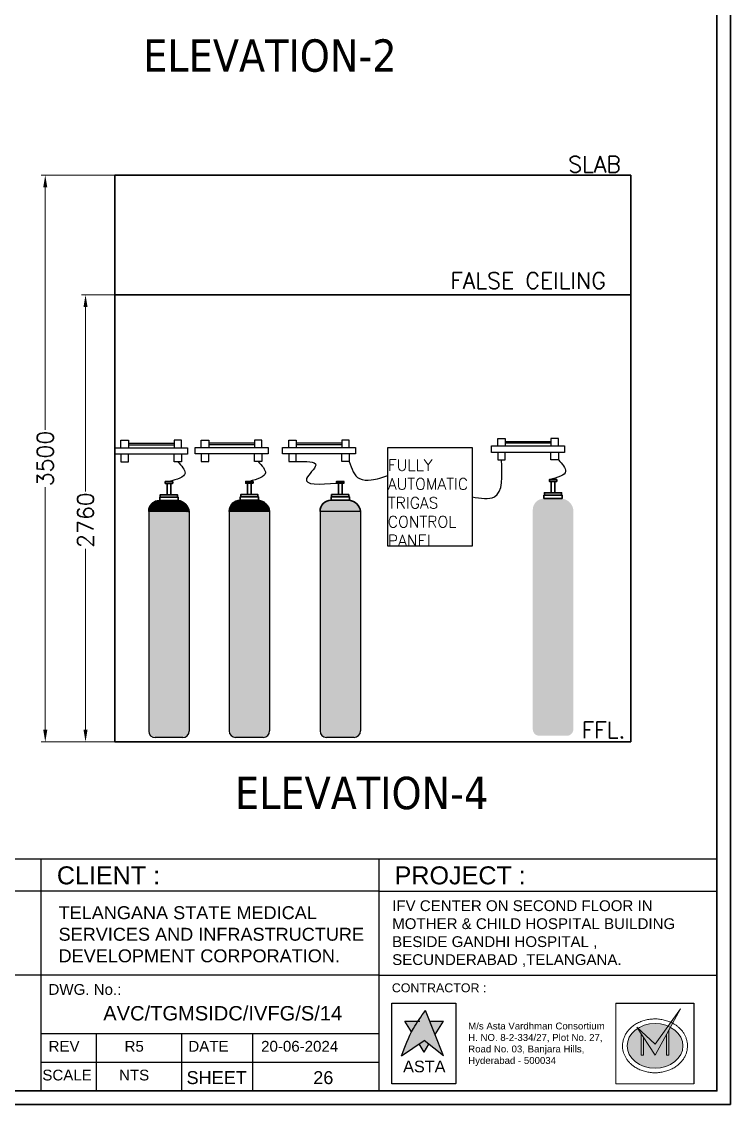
# Model space of a CAD drawing. Header units: millimetres. Extents: x 3552052 to 4144896, y -707811 to -630695.
# Drawn here: x 3895811 to 3900185, y -697737 to -691052 of the extents above; entities that cross this region are included whole.
import ezdxf
from ezdxf.enums import TextEntityAlignment as Align

# ---------------------------------------------------------------- set-up
doc = ezdxf.new("R2010")
doc.units = ezdxf.units.MM
doc.header["$LTSCALE"] = 6
doc.header["$MEASUREMENT"] = 0
doc.layers.get('0').update_dxf_attribs({"linetype": 'CONTINUOUS', "lineweight": 0})
doc.layers.get('Defpoints').update_dxf_attribs({"linetype": 'CONTINUOUS', "lineweight": 0})
for name, color, linetype, lineweight in [('0.0', 8, 'CONTINUOUS', 0), ('DOOR', 44, 'CONTINUOUS', 0), ('ELE-4M UPS P.SB', 3, 'CONTINUOUS', 0), ('ELE-SOCKET NMBERING', 7, 'CONTINUOUS', 9), ('EQP', 6, 'CONTINUOUS', 0), ('hatch', 252, 'CONTINUOUS', 0), ('M-OXY-VAC-AIR', 30, 'CONTINUOUS', 18), ('MEP_HVAC_RA_DUCT', 1, 'CONTINUOUS', 0), ('MEP_HVAC_TEXT', 7, 'CONTINUOUS', 0), ('TITLE', 7, 'CONTINUOUS', 0)]:
    doc.layers.add(name, color=color, linetype=linetype, lineweight=lineweight)
doc.styles.add('Annotation', font='tahoma.ttf')
doc.styles.add('ARIAL', font='arial.ttf')
doc.styles.add('ROMANS', font='romans.shx')
doc.styles.get("Standard").update_dxf_attribs({"font": 'SIMPLEX'})
doc.dimstyles.new('AEPL1', dxfattribs={"dimtxt": 100, "dimasz": 75, "dimexe": 25, "dimexo": 50, "dimtad": 0, "dimdec": 0, "dimtxsty": 'ROMANS', "dimcen": 2.5, "dimclrd": 7, "dimclre": 7, "dimclrt": 7, "dimadec": 0, "dimazin": 0, "dimtfac": 1, "dimtdec": 0, "dimtmove": 0, "dimatfit": 3, "dimfxl": 1, "dimlwd": 0, "dimlwe": 0, "dimarcsym": 0})
pattern_1 = [(45, (153788.96773, 18828.99758), (-0.0883883476483, 0.0883883476483), [])]
pattern_2 = [(45, (154285.20515, 18830.19992), (-0.0883883476483, 0.0883883476483), [])]

# ---------------------------------------------------------------- blocks, each defined once
blk = doc.blocks.new('*D411')
at = {"layer": 'Defpoints', "color": 0, "transparency": 16777216}
for p in [(3896205.4, -692739.5), (3896593.1, -692739.5), (3896585.1, -695499.5)]:
    blk.add_point(p, dxfattribs=at)
at = {"layer": 'ELE-4M UPS P.SB', "color": 7, "lineweight": 0, "transparency": 16777216}
for p, q in [((3896543.1, -692739.5), (3896180.4, -692739.5)), ((3896205.4, -692814.5), (3896205.4, -693952.7)), ((3896205.4, -695424.5), (3896205.4, -694306.3)), ((3896535.1, -695499.5), (3896180.4, -695499.5))]:
    blk.add_line(p, q, dxfattribs=at)
at = {"layer": 'ELE-4M UPS P.SB', "color": 7, "transparency": 16777216}
for points in [[(3896192.9, -692814.5), (3896217.9, -692814.5), (3896205.4, -692739.5)], [(3896192.9, -695424.5), (3896217.9, -695424.5), (3896205.4, -695499.5)]]:
    blk.add_solid(points, dxfattribs=at)
at = {"layer": 'ELE-4M UPS P.SB', "color": 7, "lineweight": -3, "transparency": 16777216, "insert": (3896205.4, -694129.5), "char_height": 100, "attachment_point": 5, "rotation": 90, "style": 'ROMANS'}
blk.add_mtext('2760', dxfattribs=at)
blk = doc.blocks.new('*D412')
at = {"layer": 'Defpoints', "color": 0, "transparency": 16777216}
for p in [(3895956.9, -691999.5), (3896631.5, -691999.5), (3896585.1, -695499.5)]:
    blk.add_point(p, dxfattribs=at)
at = {"layer": 'ELE-4M UPS P.SB', "color": 7, "lineweight": 0, "transparency": 16777216}
for p, q in [((3896581.5, -691999.5), (3895931.9, -691999.5)), ((3895956.9, -692074.5), (3895956.9, -693572.7)), ((3895956.9, -695424.5), (3895956.9, -693926.3)), ((3896535.1, -695499.5), (3895931.9, -695499.5))]:
    blk.add_line(p, q, dxfattribs=at)
at = {"layer": 'ELE-4M UPS P.SB', "color": 7, "transparency": 16777216}
for points in [[(3895944.4, -692074.5), (3895969.4, -692074.5), (3895956.9, -691999.5)], [(3895944.4, -695424.5), (3895969.4, -695424.5), (3895956.9, -695499.5)]]:
    blk.add_solid(points, dxfattribs=at)
at = {"layer": 'ELE-4M UPS P.SB', "color": 7, "lineweight": -3, "transparency": 16777216, "insert": (3895956.9, -693749.5), "char_height": 100, "attachment_point": 5, "rotation": 90, "style": 'ROMANS'}
blk.add_mtext('3500', dxfattribs=at)
blk = doc.blocks.new('IVF-CONTRACTOR')
at = {"lineweight": -3, "true_color": 0x293189}
h = blk.add_hatch(color=177, dxfattribs=at)
h.dxf.hatch_style = 1
edge = h.paths.add_edge_path()
edge.add_spline(control_points=[(3037286, -1386527), (3037185, -1386667), (3036944, -1387001), (3036801, -1387388), (3036719, -1387609)], knot_values=[0, 0, 0, 0, 519.520055, 1226.818077, 1226.818077, 1226.818077, 1226.818077], degree=3, periodic=0)
edge.add_line((3036719, -1387609), (3037255, -1387240))
edge.add_line((3037255, -1387240), (3037717, -1387609))
edge.add_line((3037717, -1387609), (3037286, -1386527))
at = {"lineweight": -3, "true_color": 0xc7c8ca}
h = blk.add_hatch(color=9, dxfattribs=at)
h.dxf.hatch_style = 1
edge = h.paths.add_edge_path()
edge.add_spline(control_points=[(3036953, -1387033), (3036967, -1387008), (3037022, -1386919), (3037088, -1386836), (3037139, -1386779)], knot_values=[3356.588859, 3356.588859, 3356.588859, 3356.588859, 3831.174934, 5081.098827, 5081.098827, 5081.098827, 5081.098827], degree=3, periodic=0)
edge.add_line((3037139, -1386779), (3036793, -1386779))
edge.add_line((3036793, -1386779), (3036953, -1387033))
h.paths.add_polyline_path([(3037717, -1386779), (3037386, -1386779), (3037515, -1387102)])
h.paths.add_polyline_path([(3037370, -1387332), (3037255, -1387240), (3037134, -1387323), (3037255, -1387517)])
at = {"true_color": 0xed1f24}
h = blk.add_hatch(color=240, dxfattribs=at)
h.dxf.hatch_style = 1
edge = h.paths.add_edge_path()
edge.add_line((3042329, -1386921), (3042349, -1386951))
edge.add_ellipse((3042760, -1387369), major_axis=(-665, 0), ratio=0.800236, start_angle=-52.6357, end_angle=-51.8324, ccw=False)
edge.add_line((3042356, -1386946), (3042329, -1386921))
at = {"layer": '0.0', "true_color": 0xed1f24}
h = blk.add_hatch(color=240, dxfattribs=at)
h.dxf.hatch_style = 1
edge = h.paths.add_edge_path()
edge.add_line((3042760, -1387590), (3043125, -1386925))
edge.add_ellipse((3042760, -1387369), major_axis=(-665, 0), ratio=0.800236, start_angle=-123.3804, end_angle=-117.8517)
edge.add_line((3043070, -1386899), (3042760, -1387331))
edge.add_line((3042760, -1387331), (3042356, -1386946))
edge.add_ellipse((3042760, -1387369), major_axis=(-665, 0), ratio=0.800236, start_angle=-52.6357, end_angle=-51.8324)
edge.add_line((3042349, -1386951), (3042760, -1387590))
edge = h.paths.add_edge_path()
edge.add_spline(control_points=[(3043179, -1386828), (3043165, -1386821), (3043150, -1386814), (3043136, -1386807)], knot_values=[-2.156071, -2.156071, -2.156071, -2.156071, -2.090953, -2.090953, -2.090953, -2.090953], degree=3, periodic=0)
edge.add_line((3043136, -1386807), (3043070, -1386899))
edge.add_ellipse((3042760, -1387369), major_axis=(-665, 0), ratio=0.800236, start_angle=-123.3804, end_angle=-117.8517, ccw=False)
edge.add_line((3043125, -1386925), (3043179, -1386828))
edge = h.paths.add_edge_path()
edge.add_line((3043367, -1386486), (3043136, -1386807))
edge.add_spline(control_points=[(3043136, -1386807), (3043150, -1386814), (3043165, -1386821), (3043179, -1386828)], knot_values=[-2.156071, -2.156071, -2.156071, -2.156071, -2.090953, -2.090953, -2.090953, -2.090953], degree=3, periodic=0)
edge.add_line((3043179, -1386828), (3043367, -1386486))
at = {"layer": '0.0', "true_color": 0x139b48}
h = blk.add_hatch(color=114, dxfattribs=at)
h.dxf.hatch_style = 1
edge = h.paths.add_edge_path()
edge.add_ellipse((3042760, -1387369), major_axis=(-665, 0), ratio=0.800236, start_angle=-51.8324, end_angle=236.6196)
edge.add_line((3043125, -1386925), (3043091, -1386988))
edge.add_line((3043091, -1386988), (3043091, -1387590))
edge.add_line((3043091, -1387590), (3043036, -1387590))
edge.add_line((3043036, -1387590), (3043036, -1387088))
edge.add_line((3043036, -1387088), (3042760, -1387590))
edge.add_line((3042760, -1387590), (3042484, -1387160))
edge.add_line((3042484, -1387160), (3042484, -1387590))
edge.add_line((3042484, -1387590), (3042428, -1387590))
edge.add_line((3042428, -1387590), (3042428, -1387075))
edge.add_line((3042428, -1387075), (3042349, -1386951))
edge = h.paths.add_edge_path()
edge.add_ellipse((3042760, -1387369), major_axis=(-665, 0), ratio=0.800236, start_angle=-117.8517, end_angle=-52.6357)
edge.add_line((3042356, -1386946), (3042760, -1387331))
edge.add_line((3042760, -1387331), (3043070, -1386899))
at = {"layer": '0.0', "true_color": 0x000000}
h = blk.add_hatch(color=18, dxfattribs=at)
h.dxf.hatch_style = 1
h.paths.add_polyline_path([(3042484, -1387160), (3042428, -1387075), (3042428, -1387590), (3042484, -1387590)])
h.paths.add_polyline_path([(3043036, -1387590), (3043091, -1387590), (3043091, -1386988), (3043036, -1387088)])
at = {"lineweight": -3}
for p, q in [((3036484, -1386350), (3038013, -1386350)), ((3036484, -1388267), (3036484, -1386350)), ((3036485, -1386350), (3038009, -1386350)), ((3036485, -1388278), (3036485, -1386350)), ((3038013, -1386350), (3038013, -1388267)), ((3041829, -1386350), (3043688, -1386350)), ((3043688, -1386350), (3043688, -1388278)), ((3038011, -1388278), (3036483, -1388278))]:
    blk.add_line(p, q, dxfattribs=at)
at = {"color": 251, "lineweight": -3, "true_color": 0x636466}
for p, q in [((3037717, -1387609), (3037286, -1386527)), ((3036793, -1386779), (3037155, -1386779)), ((3036953, -1387033), (3036793, -1386779)), ((3037386, -1386779), (3037717, -1386779)), ((3037515, -1387102), (3037717, -1386779)), ((3036719, -1387609), (3037255, -1387240)), ((3037255, -1387517), (3037134, -1387323)), ((3037717, -1387609), (3037255, -1387240)), ((3037255, -1387517), (3037370, -1387332))]:
    blk.add_line(p, q, dxfattribs=at)
blk.add_spline([(3036719, -1387609), (3036998, -1386959), (3037286, -1386527)], degree=3, dxfattribs=at)
at = {"layer": '0.0'}
for p, q in [((3036485, -1386350), (3038009, -1386350)), ((3036485, -1388278), (3036485, -1386350)), ((3036485, -1388278), (3036485, -1386350)), ((3036485, -1386350), (3038009, -1386350)), ((3038013, -1386350), (3038013, -1388278)), ((3041829, -1386350), (3043688, -1386350)), ((3041829, -1388278), (3041829, -1386350)), ((3043688, -1386350), (3043688, -1388278)), ((3038009, -1388278), (3036485, -1388278)), ((3043688, -1388278), (3041829, -1388278))]:
    blk.add_line(p, q, dxfattribs=at)
at = {"layer": '0.0', "color": 18, "true_color": 0x000000}
for p, q in [((3042760, -1387590), (3043367, -1386486)), ((3042760, -1387331), (3043367, -1386486)), ((3042760, -1387590), (3042329, -1386921)), ((3042329, -1386921), (3042760, -1387331)), ((3042428, -1387075), (3042428, -1387590)), ((3043036, -1387088), (3043036, -1387590)), ((3043091, -1387590), (3043091, -1386988)), ((3042484, -1387590), (3042484, -1387160)), ((3042428, -1387590), (3042484, -1387590)), ((3043036, -1387590), (3043091, -1387590))]:
    blk.add_line(p, q, dxfattribs=at)
at = {"layer": '0.0'}
blk.add_ellipse((3042760, -1387369), major_axis=(-665, 0), ratio=0.800236, start_param=-3.141592653589793, end_param=3.141592653589793, dxfattribs=at)
blk.add_open_spline([(3043535, -1387369), (3043535, -1387353), (3043534, -1387336), (3043530, -1387296), (3043527, -1387272), (3043516, -1387226), (3043509, -1387202), (3043492, -1387157), (3043483, -1387135), (3043460, -1387092), (3043448, -1387071), (3043420, -1387031), (3043405, -1387011), (3043372, -1386974), (3043355, -1386956), (3043318, -1386922), (3043298, -1386906), (3043258, -1386875), (3043236, -1386861), (3043183, -1386829), (3043150, -1386812), (3043081, -1386783), (3043045, -1386771), (3042972, -1386750), (3042935, -1386742), (3042860, -1386731), (3042821, -1386728), (3042745, -1386726), (3042706, -1386727), (3042630, -1386735), (3042593, -1386741), (3042518, -1386757), (3042482, -1386768), (3042412, -1386794), (3042377, -1386809), (3042312, -1386843), (3042280, -1386862), (3042221, -1386905), (3042194, -1386928), (3042147, -1386974), (3042127, -1386996), (3042091, -1387042), (3042074, -1387067), (3042045, -1387117), (3042033, -1387143), (3042012, -1387197), (3042003, -1387225), (3041992, -1387276), (3041988, -1387299), (3041984, -1387347), (3041984, -1387371), (3041986, -1387418), (3041989, -1387442), (3041997, -1387489), (3042003, -1387512), (3042018, -1387557), (3042026, -1387580), (3042047, -1387623), (3042058, -1387645), (3042084, -1387686), (3042098, -1387706), (3042129, -1387744), (3042145, -1387762), (3042180, -1387798), (3042199, -1387814), (3042238, -1387846), (3042259, -1387861), (3042311, -1387894), (3042343, -1387912), (3042409, -1387944), (3042444, -1387957), (3042515, -1387980), (3042552, -1387989), (3042626, -1388003), (3042664, -1388007), (3042740, -1388012), (3042778, -1388012), (3042854, -1388008), (3042892, -1388003), (3042966, -1387989), (3043003, -1387980), (3043074, -1387958), (3043109, -1387944), (3043175, -1387913), (3043208, -1387895), (3043268, -1387856), (3043297, -1387834), (3043351, -1387787), (3043376, -1387761), (3043416, -1387713), (3043432, -1387690), (3043462, -1387643), (3043475, -1387619), (3043497, -1387569), (3043507, -1387543), (3043522, -1387491), (3043527, -1387464), (3043533, -1387415), (3043535, -1387392), (3043535, -1387369)], degree=3, knots=[-3.141593, -3.141593, -3.141593, -3.141593, -3.06788, -3.06788, -2.960953, -2.960953, -2.854026, -2.854026, -2.747099, -2.747099, -2.640172, -2.640172, -2.533245, -2.533245, -2.426319, -2.426319, -2.319392, -2.319392, -2.212465, -2.212465, -2.059875, -2.059875, -1.907286, -1.907286, -1.754697, -1.754697, -1.602107, -1.602107, -1.449518, -1.449518, -1.296928, -1.296928, -1.144339, -1.144339, -0.99175, -0.99175, -0.83916, -0.83916, -0.686571, -0.686571, -0.558641, -0.558641, -0.43071, -0.43071, -0.30278, -0.30278, -0.17485, -0.17485, -0.068516, -0.068516, 0.037819, 0.037819, 0.144154, 0.144154, 0.250488, 0.250488, 0.356823, 0.356823, 0.463157, 0.463157, 0.569492, 0.569492, 0.675826, 0.675826, 0.782161, 0.782161, 0.888495, 0.888495, 1.039928, 1.039928, 1.191361, 1.191361, 1.342794, 1.342794, 1.494227, 1.494227, 1.64566, 1.64566, 1.797093, 1.797093, 1.948526, 1.948526, 2.099959, 2.099959, 2.251392, 2.251392, 2.402825, 2.402825, 2.554258, 2.554258, 2.675591, 2.675591, 2.796924, 2.796924, 2.918258, 2.918258, 3.039591, 3.039591, 3.141593, 3.141593, 3.141593, 3.141593], dxfattribs=at)
at = {"lineweight": -3, "attachment_point": 1, "style": 'ARIAL'}
for s, width, gutter_width, insert, char_height in [('{\\C256;CONTRACTOR :}', 3919.85, 1060, (3036485, -1385878), 212.06), ('{\\C256;M/s Asta Vardhman Consortium\\PH. NO. 8-2-334/27, Plot No. 27, Road No. 03, Banjara Hills, Hyderabad - 500034}', 3696.75, 822, (3038306, -1386813), 164.38)]:
    blk.add_mtext_dynamic_manual_height_columns(s, width=width, gutter_width=gutter_width, heights=[0], dxfattribs=dict(at, insert=insert, char_height=char_height))
at = {"lineweight": 100, "insert": (3036754, -1387723), "char_height": 276.9, "attachment_point": 1, "style": 'ARIAL'}
blk.add_mtext_dynamic_manual_height_columns('ASTA', width=997.56, gutter_width=254, heights=[0], dxfattribs=at)

msp = doc.modelspace()

# ---------------------------------------------------------------- hatches: boundary and pattern name
at = {"layer": 'EQP', "lineweight": 30}
h = msp.add_hatch(dxfattribs=at)
h.set_pattern_fill('ANSI31')
h.set_pattern_definition(pattern_1)
h.paths.add_polyline_path([(3896845.3, -694076.8, 0.332835), (3896776.8, -694008.2), (3896663.1, -694008.2, 0.410575), (3896595.3, -694076.8)])
h = msp.add_hatch(dxfattribs=at)
h.set_pattern_fill('ANSI31')
h.set_pattern_definition(pattern_2)
h.paths.add_polyline_path([(3897341.6, -694075.6, 0.332835), (3897273, -694007), (3897159.3, -694007, 0.410575), (3897091.6, -694075.6)])
h = msp.add_hatch(dxfattribs=at)
h.set_pattern_fill('ANSI31')
h.set_pattern_definition([(45, (154150.08008, 18830.19992), (-0.0883883476483, 0.0883883476483), [])])
h.paths.add_polyline_path([(3897902.6, -694075.6), (3897652.6, -694075.6), (3897652.6, -695431.3, 0.414214), (3897692.6, -695471.3), (3897862.6, -695471.3, 0.414214), (3897902.6, -695431.3)])
h.paths.add_polyline_path([(3897720.3, -694007, 0.410575), (3897652.6, -694075.6), (3897902.6, -694075.6, 0.332835), (3897834, -694007)])
h = msp.add_hatch(dxfattribs=at)
h.set_pattern_fill('ANSI31')
h.set_pattern_definition([(45, (155463.05798, 18840.19992), (-0.0883883476483, 0.0883883476483), [])])
h.paths.add_polyline_path([(3899215.6, -694065.6), (3898965.6, -694065.6), (3898965.6, -695421.3, 0.414214), (3899005.6, -695461.3), (3899175.6, -695461.3, 0.414214), (3899215.6, -695421.3)])
h.paths.add_polyline_path([(3899147, -693997), (3899033.3, -693997, 0.410575), (3898965.6, -694065.6), (3899215.6, -694065.6, 0.332835)])
at = {"layer": 'EQP', "lineweight": -3, "true_color": 0x000000}
h = msp.add_hatch(dxfattribs=at)
h.set_pattern_fill('ANSI31', color=18)
h.set_pattern_definition(pattern_1)
h.paths.add_polyline_path([(3896845.3, -694076.8), (3896595.3, -694076.8), (3896595.3, -695432.5, 0.414214), (3896635.3, -695472.5), (3896805.3, -695472.5, 0.414214), (3896845.3, -695432.5)])
h = msp.add_hatch(dxfattribs=at)
h.set_pattern_fill('ANSI31', color=18)
h.set_pattern_definition(pattern_2)
h.paths.add_polyline_path([(3897341.6, -694075.6), (3897091.6, -694075.6), (3897091.6, -695431.3, 0.414214), (3897131.6, -695471.3), (3897301.6, -695471.3, 0.414214), (3897341.6, -695431.3)])

# ---------------------------------------------------------------- linework, layer by layer
at = {"lineweight": -3}
for p, q in [((3900101.7, -696223.8), (3892267.5, -696223.8)), ((3895931.2, -697654.3), (3895931.2, -696223.8))]:
    msp.add_line(p, q, dxfattribs=at)
at = {"color": 7, "lineweight": 30}
msp.add_line((3900101.7, -697654.3), (3895931.2, -697654.3), dxfattribs=at)
for points in [[(3900184.6, -682317.1), (3900184.6, -697737.2), (3892184.6, -697737.2), (3892184.6, -682317.1)], [(3900101.7, -682400), (3900101.7, -697654.3), (3892267.5, -697654.3), (3892267.5, -682400)]]:
    msp.add_lwpolyline(points, close=True, dxfattribs=at)
at = {"layer": 'DOOR', "color": 0, "lineweight": -3, "ltscale": 200}
for p, q in [((3896697.5, -693893), (3896697.5, -693902.1)), ((3896742.1, -693891.8), (3896698.6, -693891.8)), ((3896742.1, -693903.3), (3896698.6, -693903.3)), ((3896708.9, -693973.5), (3896708.9, -693903.3)), ((3896731.8, -693973.5), (3896731.8, -693903.3)), ((3896743.2, -693893), (3896743.2, -693902.1)), ((3897193.7, -693891.8), (3897193.7, -693900.9)), ((3897238.3, -693890.6), (3897194.9, -693890.6)), ((3897238.3, -693902.1), (3897194.9, -693902.1)), ((3897205.1, -693972.3), (3897205.1, -693902.1)), ((3897228, -693972.3), (3897228, -693902.1)), ((3897239.4, -693891.8), (3897239.4, -693900.9)), ((3897754.7, -693891.8), (3897754.7, -693900.9)), ((3897799.3, -693890.6), (3897755.9, -693890.6)), ((3897799.3, -693902.1), (3897755.9, -693902.1)), ((3897766.2, -693972.3), (3897766.2, -693902.1)), ((3897789, -693972.3), (3897789, -693902.1)), ((3897800.4, -693891.8), (3897800.4, -693900.9)), ((3899067.7, -693880.6), (3899067.7, -693889.8)), ((3899112.3, -693879.5), (3899068.8, -693879.5)), ((3899112.3, -693890.9), (3899068.8, -693890.9)), ((3899079.1, -693961.1), (3899079.1, -693890.9)), ((3899102, -693961.1), (3899102, -693890.9)), ((3899113.4, -693880.6), (3899113.4, -693889.8)), ((3896776.7, -694008.2), (3896663.9, -694008.2)), ((3897273, -694007), (3897160.2, -694007)), ((3897834, -694007), (3897721.2, -694007)), ((3899147, -693995.9), (3899034.1, -693995.9))]:
    msp.add_line(p, q, dxfattribs=at)
for points in [[(3896777.6, -694008.2), (3896663.9, -694008.2), (3896663.9, -693988.1), (3896777.6, -693988.1)], [(3896772.9, -693988.1), (3896667, -693988.1), (3896667, -693973.5), (3896772.9, -693973.5)], [(3897273.8, -694007), (3897160.2, -694007), (3897160.2, -693986.9), (3897273.8, -693986.9)], [(3897269.1, -693986.9), (3897163.2, -693986.9), (3897163.2, -693972.3), (3897269.1, -693972.3)], [(3897834.9, -694007), (3897721.2, -694007), (3897721.2, -693986.9), (3897834.9, -693986.9)], [(3897830.1, -693986.9), (3897724.3, -693986.9), (3897724.3, -693972.3), (3897830.1, -693972.3)], [(3899147.8, -693995.9), (3899034.1, -693995.9), (3899034.1, -693975.7), (3899147.8, -693975.7)], [(3899143.1, -693975.7), (3899037.2, -693975.7), (3899037.2, -693961.1), (3899143.1, -693961.1)]]:
    msp.add_lwpolyline(points, close=True, dxfattribs=at)
for centre, radius, start, end in [((3896698.6, -693893), 1.14, 90, 180), ((3896698.6, -693902.1), 1.14, 180, 270), ((3896742.1, -693893), 1.14, 0, 90), ((3896742.1, -693902.1), 1.14, 270, 0), ((3897194.9, -693891.8), 1.14, 90, 180), ((3897194.9, -693900.9), 1.14, 180, 270), ((3897238.3, -693891.8), 1.14, 0, 90), ((3897238.3, -693900.9), 1.14, 270, 0), ((3897755.9, -693891.8), 1.14, 90, 180), ((3897755.9, -693900.9), 1.14, 180, 270), ((3897799.3, -693891.8), 1.14, 0, 90), ((3897799.3, -693900.9), 1.14, 270, 0), ((3899068.8, -693880.6), 1.14, 90, 180), ((3899068.8, -693889.8), 1.14, 180, 270), ((3899112.3, -693880.6), 1.14, 0, 90), ((3899112.3, -693889.8), 1.14, 270, 0), ((3896663.9, -694076.8), 68.6, 90, 180), ((3896765.3, -694088.3), 80.9, 8.1683, 81.8317), ((3897160.2, -694075.6), 68.6, 90, 180), ((3897261.5, -694087.1), 80.9, 8.1683, 81.8317), ((3897721.2, -694075.6), 68.6, 90, 180), ((3897822.5, -694087.1), 80.9, 8.1683, 81.8317)]:
    msp.add_arc(centre, radius, start, end, dxfattribs=at)
at = {"layer": 'DOOR', "color": 7, "lineweight": 30}
for centre, radius, start, end in [((3896663.9, -694076.8), 68.6, 90, 180), ((3896663.9, -694076.8), 68.6, 90, 180), ((3896765.3, -694088.3), 80.9, 8.1683, 81.8317), ((3896765.3, -694088.3), 80.9, 8.1683, 81.8317), ((3897160.2, -694075.6), 68.6, 90, 180), ((3897160.2, -694075.6), 68.6, 90, 180), ((3897261.5, -694087.1), 80.9, 8.1683, 81.8317), ((3897261.5, -694087.1), 80.9, 8.1683, 81.8317), ((3897721.2, -694075.6), 68.6, 90, 180), ((3897721.2, -694075.6), 68.6, 90, 180), ((3897822.5, -694087.1), 80.9, 8.1683, 81.8317), ((3897822.5, -694087.1), 80.9, 8.1683, 81.8317)]:
    msp.add_arc(centre, radius, start, end, dxfattribs=at)
at = {"layer": 'EQP', "lineweight": -3}
for p, q in [((3896423.6, -693682.5), (3896423.6, -693636.2)), ((3896423.6, -693636.2), (3896469.6, -693636.2)), ((3896469.6, -693636.2), (3896469.6, -693682.5)), ((3896469.6, -693654.4), (3896751.7, -693654.4)), ((3896469.6, -693664.4), (3896751.7, -693664.4)), ((3896797.6, -693636.2), (3896751.7, -693636.2)), ((3896751.7, -693636.2), (3896751.7, -693682.5)), ((3896797.6, -693682.5), (3896797.6, -693636.2)), ((3896919.9, -693681.3), (3896919.9, -693635)), ((3896919.9, -693635), (3896965.8, -693635)), ((3896965.8, -693635), (3896965.8, -693681.3)), ((3896965.8, -693653.2), (3897247.9, -693653.2)), ((3896965.8, -693663.2), (3897247.9, -693663.2)), ((3897293.9, -693635), (3897247.9, -693635)), ((3897247.9, -693635), (3897247.9, -693681.3)), ((3897293.9, -693681.3), (3897293.9, -693635)), ((3897459.2, -693681.3), (3897459.2, -693635)), ((3897459.2, -693635), (3897505.1, -693635)), ((3897505.1, -693635), (3897505.1, -693681.3)), ((3897505.1, -693653.2), (3897787.2, -693653.2)), ((3897505.1, -693663.2), (3897787.2, -693663.2)), ((3897833.2, -693635), (3897787.2, -693635)), ((3897787.2, -693635), (3897787.2, -693681.3)), ((3897833.2, -693681.3), (3897833.2, -693635)), ((3898711.2, -693671.3), (3899161.2, -693671.3)), ((3898711.2, -693711.3), (3898711.2, -693671.3)), ((3898711.2, -693671.3), (3898749.2, -693671.3)), ((3898749.2, -693671.3), (3898749.2, -693625)), ((3898749.2, -693625), (3898795.1, -693625)), ((3898795.1, -693625), (3898795.1, -693671.3)), ((3898795.1, -693643.2), (3899077.2, -693643.2)), ((3898795.1, -693653.2), (3899077.2, -693653.2)), ((3899123.2, -693625), (3899077.2, -693625)), ((3899077.2, -693625), (3899077.2, -693671.3)), ((3899123.2, -693671.3), (3899123.2, -693625)), ((3899161.2, -693671.3), (3899161.2, -693711.3)), ((3896385.6, -693682.5), (3896835.6, -693682.5)), ((3896385.6, -693722.5), (3896385.6, -693682.5)), ((3896385.6, -693682.5), (3896423.6, -693682.5)), ((3896835.6, -693722.5), (3896385.6, -693722.5)), ((3896423.6, -693722.5), (3896423.6, -693768.9)), ((3896469.6, -693768.9), (3896469.6, -693722.5)), ((3896751.7, -693768.9), (3896751.7, -693722.5)), ((3896797.6, -693722.5), (3896797.6, -693768.9)), ((3896835.6, -693682.5), (3896835.6, -693722.5)), ((3896881.9, -693681.3), (3897331.9, -693681.3)), ((3896881.9, -693721.3), (3896881.9, -693681.3)), ((3896881.9, -693681.3), (3896919.9, -693681.3)), ((3897331.9, -693721.3), (3896881.9, -693721.3)), ((3896919.9, -693721.3), (3896919.9, -693767.7)), ((3896965.8, -693767.7), (3896965.8, -693721.3)), ((3897247.9, -693767.7), (3897247.9, -693721.3)), ((3897293.9, -693721.3), (3897293.9, -693767.7)), ((3897331.9, -693681.3), (3897331.9, -693721.3)), ((3897421.2, -693681.3), (3897871.2, -693681.3)), ((3897421.2, -693721.3), (3897421.2, -693681.3)), ((3897421.2, -693681.3), (3897459.2, -693681.3)), ((3897871.2, -693721.3), (3897421.2, -693721.3)), ((3897459.2, -693721.3), (3897459.2, -693767.7)), ((3897505.1, -693767.7), (3897505.1, -693721.3)), ((3897787.2, -693767.7), (3897787.2, -693721.3)), ((3897833.2, -693721.3), (3897833.2, -693767.7)), ((3897871.2, -693681.3), (3897871.2, -693721.3)), ((3899161.2, -693711.3), (3898711.2, -693711.3)), ((3898749.2, -693711.3), (3898749.2, -693757.7)), ((3898795.1, -693757.7), (3898795.1, -693711.3)), ((3899077.2, -693757.7), (3899077.2, -693711.3)), ((3899123.2, -693711.3), (3899123.2, -693757.7)), ((3896423.6, -693768.9), (3896469.6, -693768.9)), ((3896797.6, -693768.9), (3896751.7, -693768.9)), ((3896919.9, -693767.7), (3896965.8, -693767.7)), ((3897293.9, -693767.7), (3897247.9, -693767.7)), ((3897459.2, -693767.7), (3897505.1, -693767.7)), ((3897833.2, -693767.7), (3897787.2, -693767.7)), ((3898749.2, -693757.7), (3898795.1, -693757.7)), ((3899123.2, -693757.7), (3899077.2, -693757.7))]:
    msp.add_line(p, q, dxfattribs=at)
at = {"layer": 'EQP', "color": 0, "lineweight": -3}
for p, q in [((3896845.3, -694076.8), (3896595.3, -694076.8)), ((3896595.3, -694076.8), (3896595.3, -695432.5)), ((3896845.3, -694076.8), (3896845.3, -695432.5)), ((3897341.6, -694075.6), (3897091.6, -694075.6)), ((3897091.6, -694075.6), (3897091.6, -695431.3)), ((3897341.6, -694075.6), (3897341.6, -695431.3)), ((3897902.6, -694075.6), (3897652.6, -694075.6)), ((3897652.6, -694075.6), (3897652.6, -695431.3)), ((3897902.6, -694075.6), (3897902.6, -695431.3)), ((3896805.3, -695472.5), (3896635.3, -695472.5)), ((3897301.6, -695471.3), (3897131.6, -695471.3)), ((3897862.6, -695471.3), (3897692.6, -695471.3))]:
    msp.add_line(p, q, dxfattribs=at)
at = {"layer": 'EQP', "lineweight": -3}
msp.add_lwpolyline([(3898071.2, -693681.3), (3898591.2, -693681.3), (3898591.2, -694291.3), (3898071.2, -694291.3), (3898071.2, -693681.3)], dxfattribs=at)
at = {"layer": 'EQP', "color": 0, "lineweight": -3}
for centre, start, end in [((3896635.3, -695432.5), 180, 270), ((3896805.3, -695432.5), 270, 0), ((3897131.6, -695431.3), 180, 270), ((3897301.6, -695431.3), 270, 0), ((3897692.6, -695431.3), 180, 270), ((3897862.6, -695431.3), 270, 0)]:
    msp.add_arc(centre, 40, start, end, dxfattribs=at)
at = {"layer": 'EQP', "lineweight": -3}
for points in [[(3896774.7, -693768.9), (3896819.5, -693839.3), (3896720.3, -693891.8)], [(3897270.9, -693767.7), (3897315.7, -693838.1), (3897216.6, -693890.6)], [(3897505.1, -693767.7), (3897625.7, -693790.3), (3897569.8, -693872.1), (3897754.7, -693900.9)], [(3897833.2, -693767.7), (3897896.7, -693873.2), (3897968, -693881.5), (3898071.2, -693854.3)], [(3898591.2, -693986.3), (3898728.4, -693986.3), (3898772.2, -693757.7)], [(3899123.2, -693757.7), (3899168, -693828.1), (3899068.8, -693880.6)]]:
    msp.add_spline(points, degree=3, dxfattribs=at)
at = {"layer": 'hatch', "color": 7, "lineweight": 30}
msp.add_line((3900101.7, -696223.4), (3900101.7, -697654.3), dxfattribs=at)
at = {"layer": 'M-OXY-VAC-AIR', "color": 7, "lineweight": 30}
for p, q in [((3896697.5, -693893), (3896697.5, -693902.1)), ((3896742.1, -693891.8), (3896698.6, -693891.8)), ((3896742.1, -693903.3), (3896698.6, -693903.3)), ((3896708.9, -693973.5), (3896708.9, -693903.3)), ((3896731.8, -693973.5), (3896731.8, -693903.3)), ((3896743.2, -693893), (3896743.2, -693902.1)), ((3897193.7, -693891.8), (3897193.7, -693900.9)), ((3897238.3, -693890.6), (3897194.9, -693890.6)), ((3897238.3, -693902.1), (3897194.9, -693902.1)), ((3897205.1, -693972.3), (3897205.1, -693902.1)), ((3897228, -693972.3), (3897228, -693902.1)), ((3897239.4, -693891.8), (3897239.4, -693900.9)), ((3897754.7, -693891.8), (3897754.7, -693900.9)), ((3897799.3, -693890.6), (3897755.9, -693890.6)), ((3897799.3, -693902.1), (3897755.9, -693902.1)), ((3897766.2, -693972.3), (3897766.2, -693902.1)), ((3897789, -693972.3), (3897789, -693902.1)), ((3897800.4, -693891.8), (3897800.4, -693900.9)), ((3899067.7, -693880.6), (3899067.7, -693889.8)), ((3899112.3, -693879.5), (3899068.8, -693879.5)), ((3899112.3, -693890.9), (3899068.8, -693890.9)), ((3899079.1, -693961.1), (3899079.1, -693890.9)), ((3899102, -693961.1), (3899102, -693890.9)), ((3899113.4, -693880.6), (3899113.4, -693889.8)), ((3896776.7, -694008.2), (3896663.9, -694008.2)), ((3896776.7, -694008.2), (3896663.9, -694008.2)), ((3897273, -694007), (3897160.2, -694007)), ((3897273, -694007), (3897160.2, -694007)), ((3897834, -694007), (3897721.2, -694007)), ((3897834, -694007), (3897721.2, -694007)), ((3899147, -693995.9), (3899034.1, -693995.9)), ((3899147, -693995.9), (3899034.1, -693995.9))]:
    msp.add_line(p, q, dxfattribs=at)
for points in [[(3896777.6, -694008.2), (3896663.9, -694008.2), (3896663.9, -693988.1), (3896777.6, -693988.1)], [(3896777.6, -694008.2), (3896663.9, -694008.2), (3896663.9, -693988.1), (3896777.6, -693988.1)], [(3896772.9, -693988.1), (3896667, -693988.1), (3896667, -693973.5), (3896772.9, -693973.5)], [(3896772.9, -693988.1), (3896667, -693988.1), (3896667, -693973.5), (3896772.9, -693973.5)], [(3897273.8, -694007), (3897160.2, -694007), (3897160.2, -693986.9), (3897273.8, -693986.9)], [(3897273.8, -694007), (3897160.2, -694007), (3897160.2, -693986.9), (3897273.8, -693986.9)], [(3897269.1, -693986.9), (3897163.2, -693986.9), (3897163.2, -693972.3), (3897269.1, -693972.3)], [(3897269.1, -693986.9), (3897163.2, -693986.9), (3897163.2, -693972.3), (3897269.1, -693972.3)], [(3897834.9, -694007), (3897721.2, -694007), (3897721.2, -693986.9), (3897834.9, -693986.9)], [(3897834.9, -694007), (3897721.2, -694007), (3897721.2, -693986.9), (3897834.9, -693986.9)], [(3897830.1, -693986.9), (3897724.3, -693986.9), (3897724.3, -693972.3), (3897830.1, -693972.3)], [(3897830.1, -693986.9), (3897724.3, -693986.9), (3897724.3, -693972.3), (3897830.1, -693972.3)], [(3899147.8, -693995.9), (3899034.1, -693995.9), (3899034.1, -693975.7), (3899147.8, -693975.7)], [(3899147.8, -693995.9), (3899034.1, -693995.9), (3899034.1, -693975.7), (3899147.8, -693975.7)], [(3899143.1, -693975.7), (3899037.2, -693975.7), (3899037.2, -693961.1), (3899143.1, -693961.1)], [(3899143.1, -693975.7), (3899037.2, -693975.7), (3899037.2, -693961.1), (3899143.1, -693961.1)]]:
    msp.add_lwpolyline(points, close=True, dxfattribs=at)
for centre, start, end in [((3896698.6, -693893), 90, 180), ((3896698.6, -693902.1), 180, 270), ((3896742.1, -693893), 0, 90), ((3896742.1, -693902.1), 270, 0), ((3897194.9, -693891.8), 90, 180), ((3897194.9, -693900.9), 180, 270), ((3897238.3, -693891.8), 0, 90), ((3897238.3, -693900.9), 270, 0), ((3897755.9, -693891.8), 90, 180), ((3897755.9, -693900.9), 180, 270), ((3897799.3, -693891.8), 0, 90), ((3897799.3, -693900.9), 270, 0), ((3899068.8, -693880.6), 90, 180), ((3899068.8, -693889.8), 180, 270), ((3899112.3, -693880.6), 0, 90), ((3899112.3, -693889.8), 270, 0)]:
    msp.add_arc(centre, 1.14, start, end, dxfattribs=at)
at = {"layer": 'MEP_HVAC_RA_DUCT', "color": 7, "lineweight": 30}
for p, q in [((3896385.6, -691999.5), (3896385.6, -695499.5)), ((3899570.6, -691999.5), (3899570.6, -695499.5))]:
    msp.add_line(p, q, dxfattribs=at)
for points in [[(3899570.6, -691999.5), (3896385.6, -691999.5)], [(3899570.6, -692739.5), (3896385.6, -692739.5)], [(3899570.6, -695499.5), (3896385.6, -695499.5)]]:
    msp.add_lwpolyline(points, dxfattribs=at)
at = {"layer": 'MEP_HVAC_TEXT', "lineweight": -3}
for p, q in [((3898015.5, -696223.8), (3898015.5, -697654.3)), ((3895931.2, -696421), (3893533.8, -696421)), ((3898015.5, -696421), (3895931.2, -696421)), ((3898015.5, -696421), (3900101.7, -696421)), ((3895931.2, -696938.9), (3893533.8, -696938.9)), ((3898015.5, -696939), (3895929.4, -696938.9)), ((3898015.5, -696939), (3900101.7, -696938.9)), ((3895931.2, -697299.2), (3898015.5, -697299.2)), ((3896270.1, -697299.2), (3896270.1, -697654.3)), ((3896797.8, -697299.2), (3896797.8, -697654.3)), ((3897235.6, -697299.2), (3897235.6, -697654.3)), ((3895931.2, -697476.7), (3898015.5, -697476.7))]:
    msp.add_line(p, q, dxfattribs=at)

# ---------------------------------------------------------------- block references
at = {"color": 240, "lineweight": -3, "true_color": 0xed1f24, "xscale": 0.2588086967172107, "yscale": 0.2588086967172107, "zscale": 0.2588086967172107}
msp.add_blockref('IVF-CONTRACTOR', (3112227, -338312.8), dxfattribs=at)

# ---------------------------------------------------------------- texts
at = {"lineweight": -3, "char_height": 200, "width": 2697.906, "attachment_point": 3, "style": 'Annotation'}
for s, insert in [('\\pxql;ELEVATION-2', (3899259.4, -691161)), ('\\pxql;ELEVATION-4', (3899825.6, -695714.4))]:
    msp.add_mtext(s, dxfattribs=dict(at, insert=insert))
at = {"layer": 'ELE-SOCKET NMBERING', "color": 0, "lineweight": -3, "char_height": 100.004, "width": 2358.602, "attachment_point": 1, "style": 'Annotation'}
for s, insert in [('{\\Fromans|c0;SLAB}', (3899184.1, -691882.8)), ('{\\Fromans|c0;FALSE CEILING }', (3898456.7, -692600.8)), ('{\\Fromans|c0;FFL.}', (3899267.4, -695376.1))]:
    msp.add_mtext(s, dxfattribs=dict(at, insert=insert))
at = {"layer": 'MEP_HVAC_TEXT', "lineweight": -3, "insert": (3898071.2, -693754.7), "char_height": 70, "attachment_point": 1}
msp.add_mtext_dynamic_manual_height_columns('FULLY AUTOMATIC TRIGAS\\PCONTROL PANEL', width=522.886, gutter_width=10, heights=[0], dxfattribs=at)
at = {"layer": 'TITLE', "color": 7, "lineweight": 30, "style": 'ARIAL'}
for s, height, p in [('CLIENT :', 110.96, (3896028.5, -696378.7)), ('PROJECT :', 110.96, (3898112.8, -696378.7)), ('DWG. No.:', 66.58, (3895976.8, -697061.1))]:
    msp.add_text(s, height=height, dxfattribs=at).set_placement(p)
for s, height, p in [('REV', 66.58, (3896073, -697378.7)), ('R5', 66.58, (3896505.7, -697378.7)), ('DATE', 66.58, (3896964.1, -697378.7)), ('20-06-2024', 66.58, (3897526.9, -697378.7)), ('SCALE', 66.58, (3896091.4, -697556.3)), ('NTS', 66.58, (3896505.3, -697556.3)), ('SHEET', 79.89, (3897014.7, -697572.2)), ('26', 79.89, (3897672.7, -697572.2))]:
    msp.add_text(s, height=height, dxfattribs=at).set_placement(p, align=Align.MIDDLE_CENTER)
at = {"layer": 'TITLE', "color": 7, "lineweight": 30, "attachment_point": 1, "style": 'ARIAL'}
for s, width, gutter_width, insert, char_height in [('\\pxql;IFV CENTER ON SECOND FLOOR IN MOTHER & CHILD HOSPITAL BUILDING BESIDE GANDHI HOSPITAL , SECUNDERABAD ,TELANGANA. ', 1994.526, 4.44, (3898097.8, -696477.3), 66.5785), ('{\\C256;TELANGANA STATE MEDICAL SERVICES AND INFRASTRUCTURE DEVELOPMENT CORPORATION.}', 1994.526, 4.44, (3896039.1, -696513.8), 79.894), ('\\pxqc;AVC/TGMSIDC/IVFG/S/14', 2393.395, 5.33, (3895855.4, -697130.3), 88.771)]:
    msp.add_mtext_dynamic_manual_height_columns(s, width=width, gutter_width=gutter_width, heights=[0], dxfattribs=dict(at, insert=insert, char_height=char_height))

# ---------------------------------------------------------------- dimensions: what is measured, and where the dimension line sits
at = {"layer": 'ELE-4M UPS P.SB', "color": 0, "lineweight": -3}
for base, p2, picture, middle in [((3895956.9, -691999.5), (3896631.5, -691999.5), '*D412', (3895956.9, -693749.5)), ((3896205.4, -692739.5), (3896593.1, -692739.5), '*D411', (3896205.4, -694129.5))]:
    dim = msp.add_linear_dim(base=base, p1=(3896585.1, -695499.5), p2=p2, angle=90, dimstyle='AEPL1', dxfattribs=at)
    dim.commit()
    dim.dimension.update_dxf_attribs({"geometry": picture, "text_midpoint": middle, "dimtype": 160})

doc.saveas('drawing.dxf')
